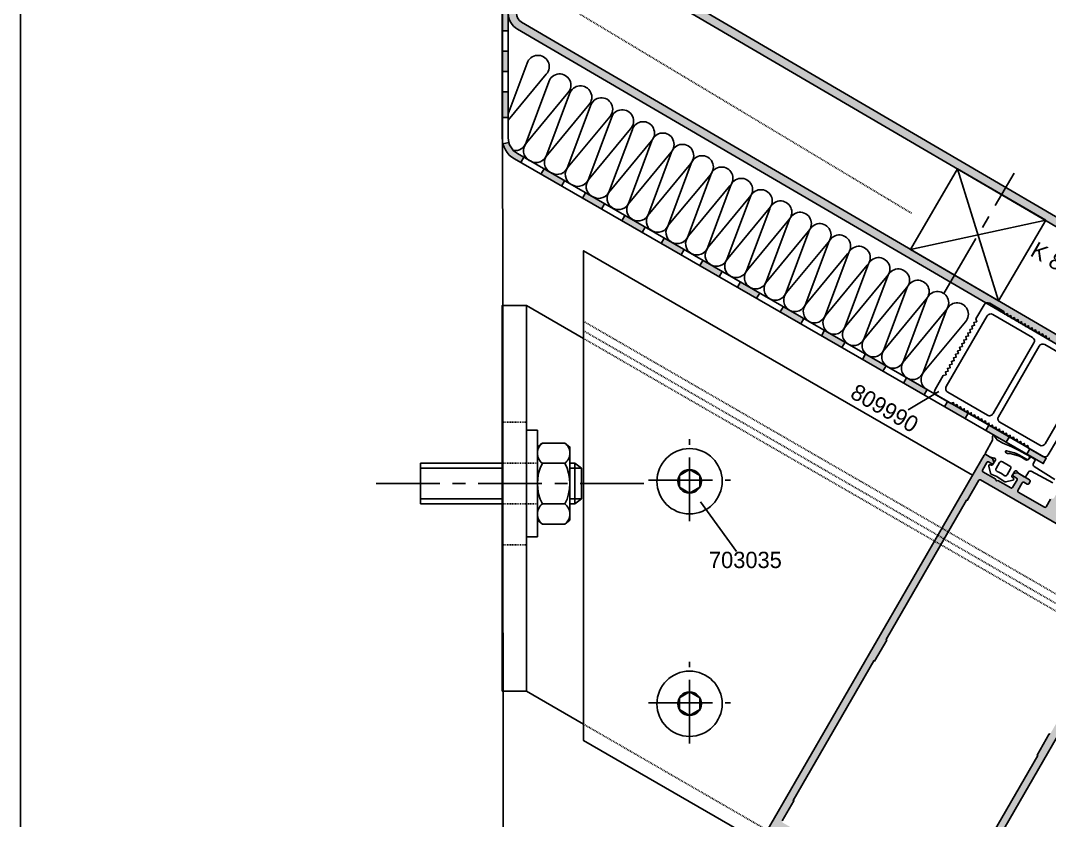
# Model space of a CAD drawing. Header units: millimetres. Extents: x -153 to 2280, y 0 to 724.
# Drawn here: x 1610 to 1736, y 461.6 to 559.6 of the extents above; entities that cross this region are included whole.
import ezdxf
from ezdxf.enums import TextEntityAlignment as Align

# ---------------------------------------------------------------- set-up
doc = ezdxf.new("R2010")
doc.units = ezdxf.units.MM
doc.header["$LTSCALE"] = 0.025
doc.header["$MEASUREMENT"] = 0
doc.linetypes.add('CENTER', pattern=[2, 1.25, -0.25, 0.25, -0.25])
doc.linetypes.add('HIDDEN', pattern=[0.375, 0.25, -0.125])
for name, color, linetype in [('ASSI', 1, 'CENTER'), ('FILL', 253, 'Continuous'), ('FINE', 7, 'Continuous'), ('GOMMA', 80, 'Continuous'), ('GROSSA', 8, 'Continuous'), ('MARCHIO', 7, 'Continuous'), ('MURO', 5, 'Continuous'), ('NASCOSTA', 7, 'HIDDEN'), ('QUOTE', 254, 'Continuous'), ('TESTO', 2, 'Continuous'), ('TRATTEGGI', 140, 'Continuous'), ('VITERIA', 40, 'Continuous')]:
    doc.layers.add(name, color=color, linetype=linetype)
doc.styles.add('Aluk Text', font='GOTHIC.TTF')

msp = doc.modelspace()

# ---------------------------------------------------------------- hatches: boundary and pattern name
at = {"layer": 'FILL'}
h = msp.add_hatch(color=256, dxfattribs=at)
h.dxf.hatch_style = 1
edge = h.paths.add_edge_path()
edge.add_arc((1762.602510018358, 518.1292598567215), 2, 359.9999999999992, 419.9999999999981)
edge.add_line((1763.602510018358, 519.8613106642904), (1681.468202400046, 567.9356837692142))
edge.add_arc((1682.468202400046, 569.667734576783), 2.000000000000016, 180.0000000000008, 240.00000000000028, ccw=False)
edge.add_line((1680.468202400046, 569.667734576783), (1680.468202400046, 646.9403756130283))
edge.add_arc((1681.218202400046, 646.9403756130283), 0.75, 63.6754690221843, 180, ccw=False)
edge.add_line((1681.55079363323, 647.6125980997161), (1690.206237248004, 643.3301994555098))
edge.add_line((1690.206237248004, 643.3301994555098), (1690.649692225583, 644.2264961044269))
edge.add_line((1690.649692225583, 644.2264961044269), (1681.633384866415, 648.6874370023314))
edge.add_arc((1680.968202400046, 647.3429920289557), 1.499999999999999, 63.67546902218528, 180)
edge.add_line((1679.468202400046, 647.3429920289557), (1679.468202400046, 569.667734576783))
edge.add_arc((1682.468202400046, 569.667734576783), 3, 180, 240)
edge.add_line((1680.968202400046, 567.0696583654296), (1763.102510018358, 518.9952852605059))
edge.add_arc((1762.602510018358, 518.1292598567215), 0.9999999999999912, -1.5916157281026244e-12, 59.99999999999221, ccw=False)
edge.add_line((1763.602510018358, 518.1292598567215), (1763.602510018358, 511.1292598567214))
edge.add_line((1763.602510018358, 511.1292598567215), (1764.602510018358, 511.1292598567215))
edge.add_line((1764.602510018358, 511.1292598567215), (1764.602510018358, 518.1292598567215))
h = msp.add_hatch(color=256, dxfattribs=at)
h.dxf.hatch_style = 1
edge = h.paths.add_edge_path()
edge.add_line((1669.745486307501, 560.466355536219), (1669.745486307501, 595.3878071668522))
edge.add_line((1669.745486307501, 595.3878071668522), (1670.745486307501, 595.3878071668522))
edge.add_line((1670.745486307501, 595.3878071668522), (1670.745486307501, 560.4663555362191))
edge.add_arc((1671.995486307501, 560.466355536219), 1.250000000000007, 180, 239.9999999999998)
edge.add_line((1671.370486307501, 559.3838237814884), (1742.326720083748, 517.9330148174455))
edge.add_line((1742.326720083748, 517.9330148174455), (1741.826720083748, 517.0669894136611))
edge.add_line((1741.826720083748, 517.0669894136611), (1670.870486307501, 558.517798377704))
edge.add_arc((1671.995486307501, 560.466355536219), 2.249999999999984, 180, 240, ccw=False)
h = msp.add_hatch(color=256, dxfattribs=at)
h.dxf.hatch_style = 1
edge = h.paths.add_edge_path()
edge.add_arc((1740.119171561379, 507.4357622998471), 0.154869648702636, 61.85579808221962, 148.2641758462396, ccw=False)
edge.add_line((1740.19222237823, 507.5723206619006), (1740.701330970548, 507.2783866790788))
edge.add_arc((1740.626330970548, 507.148482868511), 0.1500000000001644, 15.000000000028194, 59.999999999991076, ccw=False)
edge.add_line((1740.771219844491, 507.1873057252765), (1740.867166828212, 506.8292267072006))
edge.add_arc((1740.700431156916, 506.7845500187277), 0.1726174689163598, -114.68393617732289, 15.000000000005116, ccw=False)
edge.add_line((1740.628343971446, 506.6277054196302), (1740.4118376205, 506.7527054196302))
edge.add_arc((1740.3368376205, 506.6228016090625), 0.1499999999999741, 59.99999999998677, 150.0000000000036)
edge.add_line((1740.206933809932, 506.6978016090625), (1739.964711484906, 506.2782602353888))
edge.add_arc((1740.094615295473, 506.2032602353888), 0.1499999999999968, 150.0000000000043, 210.0000000000199)
edge.add_line((1739.964711484906, 506.1282602353888), (1740.570929267555, 505.0782602353888))
edge.add_line((1740.570929267555, 505.0782602353888), (1740.570929267555, 504.9282602353888))
edge.add_line((1740.570929267555, 504.9282602353888), (1740.547201953582, 504.8871633220604))
edge.add_line((1740.547201953582, 504.8871633220604), (1740.342298143014, 504.8322595114928))
edge.add_line((1740.342298143014, 504.8322595114928), (1740.397201953582, 504.6273557009251))
edge.add_line((1740.397201953582, 504.6273557009251), (1740.148664294474, 504.1968758477558))
edge.add_line((1740.148664294474, 504.1968758477558), (1739.943760483906, 504.1419720371882))
edge.add_line((1739.943760483906, 504.1419720371882), (1739.998664294473, 503.9370682266204))
edge.add_line((1739.998664294474, 503.9370682266204), (1739.751164294474, 503.5083856517472))
edge.add_line((1739.751164294474, 503.5083856517471), (1739.546260483906, 503.4534818411794))
edge.add_line((1739.546260483906, 503.4534818411794), (1739.601164294474, 503.2485780306118))
edge.add_line((1739.601164294474, 503.2485780306118), (1739.353664294474, 502.8198954557384))
edge.add_line((1739.353664294474, 502.8198954557385), (1739.148760483906, 502.7649916451709))
edge.add_line((1739.148760483906, 502.7649916451708), (1739.203664294474, 502.5600878346031))
edge.add_line((1739.203664294474, 502.5600878346032), (1738.956164294474, 502.1314052597298))
edge.add_line((1738.956164294474, 502.1314052597298), (1738.751260483906, 502.0765014491622))
edge.add_line((1738.751260483906, 502.0765014491622), (1738.806164294474, 501.8715976385945))
edge.add_line((1738.806164294474, 501.8715976385945), (1738.558664294474, 501.4429150637212))
edge.add_line((1738.558664294474, 501.4429150637212), (1738.353760483906, 501.3880112531536))
edge.add_line((1738.353760483906, 501.3880112531536), (1738.408664294474, 501.1831074425859))
edge.add_line((1738.408664294474, 501.1831074425859), (1738.161164294474, 500.7544248677126))
edge.add_line((1738.161164294474, 500.7544248677126), (1737.956260483906, 500.6995210571449))
edge.add_line((1737.956260483906, 500.6995210571449), (1738.011164294473, 500.4946172465773))
edge.add_line((1738.011164294473, 500.4946172465773), (1737.763664294474, 500.065934671704))
edge.add_line((1737.763664294474, 500.065934671704), (1737.558760483906, 500.0110308611363))
edge.add_line((1737.558760483906, 500.0110308611363), (1737.613892042971, 499.8052770816063))
edge.add_arc((1738.419305188302, 499.3009157908698), 0.9503002926792723, 147.9446100080823, 332.0553899919115)
edge.add_line((1739.258801451431, 498.8555881918389), (1739.457862561664, 499.2003721485729))
edge.add_line((1739.457862561664, 499.2003721485729), (1739.662766372232, 499.2552759591406))
edge.add_line((1739.662766372232, 499.2552759591406), (1739.607862561664, 499.4601797697082))
edge.add_line((1739.607862561664, 499.4601797697082), (1739.855362561664, 499.8888623445815))
edge.add_line((1739.855362561664, 499.8888623445816), (1740.060266372232, 499.9437661551492))
edge.add_line((1740.060266372232, 499.9437661551492), (1740.005362561664, 500.1486699657169))
edge.add_line((1740.005362561664, 500.1486699657169), (1740.252862561664, 500.5773525405902))
edge.add_line((1740.252862561664, 500.5773525405902), (1740.457766372232, 500.6322563511579))
edge.add_line((1740.457766372232, 500.6322563511579), (1740.402862561664, 500.8371601617255))
edge.add_line((1740.402862561664, 500.8371601617255), (1740.650362561664, 501.2658427365989))
edge.add_line((1740.650362561664, 501.2658427365988), (1740.855266372232, 501.3207465471664))
edge.add_line((1740.855266372232, 501.3207465471665), (1740.800362561664, 501.5256503577342))
edge.add_line((1740.800362561664, 501.5256503577342), (1741.047862561664, 501.9543329326074))
edge.add_line((1741.047862561664, 501.9543329326074), (1741.252766372232, 502.0092367431751))
edge.add_line((1741.252766372232, 502.0092367431751), (1741.197862561664, 502.2141405537428))
edge.add_line((1741.197862561664, 502.2141405537428), (1741.445362561664, 502.6428231286161))
edge.add_line((1741.445362561664, 502.6428231286161), (1741.650266372232, 502.6977269391837))
edge.add_line((1741.650266372232, 502.6977269391837), (1741.595362561664, 502.9026307497514))
edge.add_line((1741.595362561664, 502.9026307497514), (1741.842862561664, 503.3313133246247))
edge.add_line((1741.842862561664, 503.3313133246247), (1742.047766372232, 503.3862171351925))
edge.add_line((1742.047766372232, 503.3862171351925), (1741.992862561664, 503.5911209457601))
edge.add_line((1741.992862561664, 503.5911209457601), (1742.216377534745, 503.9782602353888))
edge.add_arc((1742.346281345313, 503.9032602353888), 0.1500000000000143, 90.00000000003263, 150.0000000000144, ccw=False)
edge.add_line((1742.346281345313, 504.0532602353888), (1743.558716910611, 504.0532602353888))
edge.add_arc((1743.558716910611, 504.2032602353887), 0.1499999999998494, 270.0000000000109, 330.0000000000546)
edge.add_line((1743.688620721178, 504.1282602353888), (1743.930843046205, 504.5478016090626))
edge.add_arc((1743.800939235638, 504.6228016090625), 0.1500000000000039, 329.9999999999996, 420.000000000007)
edge.add_line((1743.875939235638, 504.7527054196303), (1743.659432884691, 504.8777054196303))
edge.add_arc((1743.760612648715, 505.0183076542859), 0.173223361698002, 105.42337010284689, 234.26056607443388, ccw=False)
edge.add_line((1743.714544010748, 505.1852927243787), (1744.072623028824, 505.2812397080986))
edge.add_arc((1744.111445885589, 505.1363508341551), 0.1500000000001109, 60.00000000001933, 104.99999999997189, ccw=False)
edge.add_line((1744.186445885589, 505.2662546447229), (1744.695554477908, 504.9723206619009))
edge.add_arc((1744.620398767252, 504.8421471525896), 0.1503114212912245, -29.88343861685439, 59.999999995569226, ccw=False)
edge.add_line((1744.750724902358, 504.7672564196578), (1743.649880984126, 502.8605388220772))
edge.add_arc((1743.519977173559, 502.9355388220771), 0.1499999999999405, 239.9999999999867, 329.9999999999981, ccw=False)
edge.add_arc((1743.369977173558, 502.6757312009418), 0.1500000000000195, 60.00000000002186, 150.0000000000198)
edge.add_line((1743.240073362991, 502.7507312009417), (1742.540073362991, 501.5382956356435))
edge.add_arc((1742.669977173558, 501.4632956356435), 0.1499999999999722, 149.9999999999989, 239.9999999999989)
edge.add_arc((1742.519977173559, 501.2034880145083), 0.1499999999999579, -30.000000000006594, 60.0000000000083, ccw=False)
edge.add_line((1742.649880984126, 501.1284880145083), (1741.949880984126, 499.91605244921))
edge.add_arc((1741.819977173559, 499.99105244921), 0.1499999999999722, 240.00000000000432, 329.99999999999886, ccw=False)
edge.add_arc((1741.669977173558, 499.7312448280746), 0.1499999999999722, 59.99999999999887, 149.9999999999989)
edge.add_line((1741.540073362991, 499.8062448280746), (1740.840917281234, 498.5952709720516))
edge.add_arc((1740.970821091802, 498.5202709720517), 0.1499999999999793, 149.9999999999942, 240.0000000000016)
edge.add_arc((1740.820821091802, 498.2604633509163), 0.1499999999999722, -30.00000000000108, 59.99999999999892, ccw=False)
edge.add_line((1740.95072490237, 498.1854633509163), (1740.400724902369, 497.2328354067533))
edge.add_arc((1740.530628712937, 497.1578354067533), 0.1499999999999476, 149.9999999999934, 240.0000000000083)
edge.add_line((1740.455628712937, 497.0279315961857), (1743.65992270694, 495.1779315961857))
edge.add_arc((1743.73492270694, 495.3078354067533), 0.1499999999999864, 239.9999999999895, 329.9999999999989)
edge.add_line((1743.864826517507, 495.2328354067533), (1744.414826517508, 496.1854633509163))
edge.add_arc((1744.28492270694, 496.2604633509163), 0.1500000000000072, 330.0000000000192, 419.9999999999949)
edge.add_line((1744.35992270694, 496.3903671614839), (1743.970211275237, 496.615367161484))
edge.add_arc((1744.045211275237, 496.7452709720516), 0.1499999999999987, 149.9999999999996, 239.9999999999922, ccw=False)
edge.add_line((1743.915307464669, 496.8202709720516), (1744.065307464669, 497.080078593187))
edge.add_arc((1744.195211275237, 497.0050785931869), 0.1500000000000252, 59.999999999970726, 149.9999999999855, ccw=False)
edge.add_line((1744.270211275237, 497.1349824037545), (1745.731947811719, 496.2910484209325))
edge.add_arc((1745.656947811718, 496.1611446103648), 0.1500000000000763, 14.999999999991928, 59.99999999998431, ccw=False)
edge.add_line((1745.801836685662, 496.1999674671302), (1745.897783669382, 495.8418884490544))
edge.add_arc((1745.752894795438, 495.8030655922889), 0.1499999999999692, -29.999999999952593, 15.000000000042576, ccw=False)
edge.add_line((1745.882798606006, 495.728065592289), (1745.863864623184, 495.6952709720516))
edge.add_arc((1745.733960812616, 495.7702709720515), 0.1499999999999826, 240.0000000000083, 330.0000000000137, ccw=False)
edge.add_line((1745.658960812616, 495.6403671614839), (1745.269249380913, 495.865367161484))
edge.add_arc((1745.194249380914, 495.7354633509162), 0.1500000000000318, 60.00000000002456, 150.0000000000151)
edge.add_line((1745.064345570346, 495.8104633509162), (1744.514345570346, 494.8578354067533))
edge.add_arc((1744.644249380913, 494.7828354067534), 0.1500000000000143, 150.0000000000144, 240.0000000000219)
edge.add_line((1744.569249380913, 494.6529315961857), (1746.150427475317, 493.7400379977453))
edge.add_line((1746.150427475317, 493.7400379977453), (1746.204649553388, 493.535527785618))
edge.add_line((1746.204649553388, 493.535527785618), (1746.408871631459, 493.5908251946261))
edge.add_line((1746.408871631459, 493.5908251946261), (1747.990049725862, 492.6779315961857))
edge.add_arc((1748.065049725862, 492.8078354067533), 0.1499999999999476, 239.9999999999934, 330.0000000000028)
edge.add_line((1748.19495353643, 492.7328354067533), (1748.74495353643, 493.6854633509162))
edge.add_arc((1748.615049725862, 493.7604633509163), 0.1499999999999902, 329.9999999999652, 419.9999999999801)
edge.add_line((1748.690049725862, 493.8903671614839), (1748.300338294159, 494.1153671614838))
edge.add_arc((1748.375338294159, 494.2452709720515), 0.1500000000000536, 149.9999999999815, 239.9999999999667, ccw=False)
edge.add_line((1748.245434483591, 494.3202709720516), (1748.264368466413, 494.353065592289))
edge.add_arc((1748.394272276981, 494.278065592289), 0.1499999999999514, 104.99999999996629, 149.9999999999692, ccw=False)
edge.add_line((1748.355449420216, 494.4229544662323), (1748.713528438291, 494.5189014499522))
edge.add_arc((1748.752351295057, 494.3740125760087), 0.1500000000001329, 60.00000000000989, 105.0000000000033, ccw=False)
edge.add_line((1748.827351295057, 494.5039163865765), (1749.6395687787, 494.0349824037545))
edge.add_arc((1749.5645687787, 493.9050785931869), 0.1499999999999722, -30.00000000000108, 59.99999999999892, ccw=False)
edge.add_line((1749.694472589268, 493.8300785931869), (1722.519472589268, 446.7615978975026))
edge.add_arc((1722.086459887376, 447.0115978975026), 0.4999999999999918, 239.9999999999995, 329.9999999999995, ccw=False)
edge.add_line((1721.836459887376, 446.5785851956104), (1701.051850196549, 458.5785851956104))
edge.add_arc((1701.301850196549, 459.0115978975026), 0.4999999999999918, 149.9999999999995, 239.9999999999995, ccw=False)
edge.add_line((1700.868837494657, 459.2615978975026), (1728.043837494657, 506.3300785931868))
edge.add_arc((1728.173741305225, 506.2550785931869), 0.1499999999999651, 59.99999999999619, 150.0000000000036, ccw=False)
edge.add_line((1728.248741305225, 506.3849824037545), (1729.060958788868, 505.9160484209325))
edge.add_arc((1728.985958788868, 505.7861446103649), 0.1499999999998751, 15.000000000012903, 60.00000000000881, ccw=False)
edge.add_line((1729.130847662811, 505.8249674671303), (1729.226794646531, 505.4668884490543))
edge.add_arc((1729.081905772588, 505.4280655922889), 0.1499999999999417, -29.999999999957993, 15.000000000045418, ccw=False)
edge.add_line((1729.211809583156, 505.353065592289), (1729.192875600334, 505.3202709720516))
edge.add_arc((1729.062971789766, 505.3952709720515), 0.1499999999999703, 240.00000000000358, 330.00000000001097, ccw=False)
edge.add_line((1728.987971789766, 505.2653671614839), (1728.598260358063, 505.490367161484))
edge.add_arc((1728.523260358063, 505.3604633509162), 0.1500000000000143, 60.00000000001443, 150.0000000000218)
edge.add_line((1728.393356547495, 505.4354633509162), (1727.843356547495, 504.4828354067533))
edge.add_arc((1727.973260358063, 504.4078354067533), 0.1499999999999599, 149.9999999999962, 240.0000000000036)
edge.add_line((1727.898260358063, 504.2779315961857), (1729.479438452466, 503.3650379977453))
edge.add_line((1729.479438452466, 503.3650379977453), (1729.533660530537, 503.160527785618))
edge.add_line((1729.533660530537, 503.160527785618), (1729.737882608608, 503.2158251946261))
edge.add_line((1729.737882608608, 503.2158251946261), (1731.319060703011, 502.3029315961857))
edge.add_arc((1731.394060703012, 502.4328354067533), 0.1499999999999599, 239.9999999999962, 330.0000000000063)
edge.add_line((1731.523964513579, 502.3578354067533), (1732.073964513579, 503.3104633509163))
edge.add_arc((1731.944060703011, 503.3854633509163), 0.1500000000000252, 329.9999999999855, 419.9999999999808)
edge.add_line((1732.019060703012, 503.515367161484), (1731.629349271309, 503.740367161484))
edge.add_arc((1731.704349271309, 503.8702709720516), 0.1499999999999845, 149.9999999999942, 240.0000000000016, ccw=False)
edge.add_line((1731.574445460741, 503.9452709720516), (1731.593379443563, 503.978065592289))
edge.add_arc((1731.723283254131, 503.9030655922891), 0.1499999999998926, 105.000000000022, 150.000000000019, ccw=False)
edge.add_line((1731.684460397365, 504.0479544662323), (1732.042539415441, 504.1439014499524))
edge.add_arc((1732.081362272206, 503.999012576009), 0.15, 59.999999999955776, 104.99999999996069, ccw=False)
edge.add_line((1732.156362272206, 504.1289163865766), (1733.618098808688, 503.2849824037545))
edge.add_arc((1733.543098808688, 503.1550785931869), 0.1499999999999651, -30.00000000000108, 60.00000000000358, ccw=False)
edge.add_line((1733.673002619256, 503.0800785931869), (1733.523002619256, 502.8202709720516))
edge.add_arc((1733.393098808688, 502.8952709720514), 0.1499999999999243, 240.0000000000197, 330.00000000001967, ccw=False)
edge.add_line((1733.318098808688, 502.7653671614838), (1732.928387376985, 502.9903671614839))
edge.add_arc((1732.853387376985, 502.8604633509163), 0.1499999999999599, 59.99999999999617, 150.0000000000036)
edge.add_line((1732.723483566417, 502.9354633509163), (1732.173483566417, 501.9828354067533))
edge.add_arc((1732.303387376985, 501.9078354067533), 0.1499999999999599, 149.9999999999962, 240.0000000000036)
edge.add_line((1732.228387376985, 501.7779315961857), (1735.432681370988, 499.9279315961857))
edge.add_arc((1735.507681370987, 500.0578354067533), 0.1499999999999722, 239.9999999999989, 329.9999999999989)
edge.add_line((1735.637585181555, 499.9828354067533), (1736.187585181556, 500.9354633509162))
edge.add_arc((1736.317488992123, 500.8604633509162), 0.1499999999999651, 59.99999999999619, 150.0000000000036, ccw=False)
edge.add_arc((1736.467488992123, 501.1202709720516), 0.1499999999999897, 240.000000000009, 330.0000000000043)
edge.add_line((1736.597392802691, 501.0452709720516), (1737.296548884447, 502.2562448280746))
edge.add_arc((1737.166645073879, 502.3312448280745), 0.1499999999999897, 330.000000000009, 419.9999999999969)
edge.add_arc((1737.316645073879, 502.5910524492099), 0.1499999999999916, 149.9999999999969, 239.9999999999969, ccw=False)
edge.add_line((1737.186741263312, 502.6660524492099), (1737.886741263312, 503.8784880145082))
edge.add_arc((1738.01664507388, 503.8034880145082), 0.1499999999999599, 59.99999999998943, 149.9999999999962, ccw=False)
edge.add_arc((1738.166645073879, 504.0632956356434), 0.1499999999999722, 239.9999999999989, 329.9999999999989)
edge.add_line((1738.296548884447, 503.9882956356435), (1738.996548884447, 505.2007312009417))
edge.add_arc((1738.866645073879, 505.2757312009417), 0.1500000000000323, 329.9999999999808, 419.9999999999734)
edge.add_arc((1739.01664507388, 505.535538822077), 0.1499999999999703, 150.0000000000036, 240.000000000011, ccw=False)
edge.add_line((1738.886741263312, 505.610538822077), (1739.987539382212, 507.5171770928885))
edge.add_line((1739.987539382212, 507.5171770928885), (1739.987457652058, 507.5172242798171))
edge = h.paths.add_edge_path(flags=16)
edge.add_line((1721.978447185483, 447.8245144099625), (1722.703447185483, 449.08025124545))
edge.add_arc((1722.573543374916, 449.1552512454499), 0.1499999999999774, 330.0000000000063, 420.0000000000015)
edge.add_line((1722.648543374916, 449.2851550560176), (1721.609312890374, 449.8851550560175))
edge.add_arc((1721.684312890374, 450.0150588665853), 0.1500000000000162, 149.9999999999902, 240.0000000000023, ccw=False)
edge.add_line((1721.554409079807, 450.0900588665853), (1721.779409079807, 450.4797702982883))
edge.add_arc((1721.909312890374, 450.4047702982883), 0.1500000000000091, 59.999999999994884, 150.000000000007, ccw=False)
edge.add_line((1721.984312890374, 450.5346741088559), (1723.023543374916, 449.9346741088559))
edge.add_arc((1723.098543374916, 450.0645779194236), 0.1500000000000356, 240.0000000000003, 330.0000000000003)
edge.add_line((1723.228447185483, 449.9895779194236), (1724.653447185483, 452.4577503202092))
edge.add_line((1724.653447185483, 452.4577503202092), (1724.740049725862, 452.4077503202092))
edge.add_line((1724.740049725862, 452.4077503202092), (1734.615049725862, 469.5117520449519))
edge.add_line((1734.615049725862, 469.5117520449519), (1734.528447185483, 469.5617520449518))
edge.add_line((1734.528447185483, 469.5617520449519), (1736.028447185483, 472.1598282563052))
edge.add_line((1736.028447185484, 472.1598282563052), (1736.115049725862, 472.1098282563053))
edge.add_line((1736.115049725862, 472.1098282563053), (1745.990049725862, 489.2138299810479))
edge.add_line((1745.990049725862, 489.2138299810479), (1745.903447185484, 489.2638299810479))
edge.add_line((1745.903447185483, 489.2638299810479), (1747.328447185483, 491.7320023818336))
edge.add_arc((1747.198543374916, 491.8070023818335), 0.1499999999999722, 329.9999999999989, 419.9999999999989)
edge.add_line((1747.273543374916, 491.9369061924012), (1727.614766709009, 503.2869061924013))
edge.add_arc((1727.539766709009, 503.1570023818335), 0.150000000000002, 60.00000000001173, 150.0000000000117)
edge.add_line((1727.409862898441, 503.2320023818335), (1725.984862898441, 500.7638299810479))
edge.add_line((1725.984862898441, 500.7638299810479), (1725.898260358063, 500.8138299810479))
edge.add_line((1725.898260358063, 500.8138299810479), (1716.023260358063, 483.7098282563052))
edge.add_line((1716.023260358063, 483.7098282563052), (1716.109862898441, 483.6598282563053))
edge.add_line((1716.109862898441, 483.6598282563053), (1714.609862898441, 481.0617520449519))
edge.add_line((1714.609862898441, 481.0617520449519), (1714.523260358063, 481.111752044952))
edge.add_line((1714.523260358063, 481.111752044952), (1704.648260358063, 464.0077503202093))
edge.add_line((1704.648260358063, 464.0077503202093), (1704.734862898441, 463.9577503202092))
edge.add_line((1704.734862898441, 463.9577503202092), (1703.309862898441, 461.4895779194236))
edge.add_arc((1703.439766709009, 461.4145779194236), 0.1500000000000058, 149.9999999999875, 239.9999999999875)
edge.add_line((1703.364766709009, 461.2846741088559), (1704.40399719355, 460.6846741088559))
edge.add_arc((1704.328997193551, 460.5547702982882), 0.1499999999999835, -30.000000000000796, 60.000000000007674, ccw=False)
edge.add_line((1704.458901004118, 460.4797702982883), (1704.233901004118, 460.0900588665853))
edge.add_arc((1704.10399719355, 460.1650588665852), 0.1499999999999579, 239.9999999999962, 330.0000000000083, ccw=False)
edge.add_line((1704.02899719355, 460.0351550560176), (1702.989766709009, 460.6351550560176))
edge.add_arc((1702.914766709009, 460.5052512454499), 0.1500000000000029, 60.00000000000566, 150.0000000000019)
edge.add_line((1702.784862898441, 460.5802512454499), (1702.059862898441, 459.3245144099625))
edge.add_arc((1702.189766709009, 459.2495144099626), 0.1499999999999932, 150.0000000000067, 240.000000000015)
edge.add_line((1702.114766709009, 459.1196105993948), (1721.773543374916, 447.7696105993948))
edge.add_arc((1721.848543374916, 447.8995144099625), 0.150000000000011, 239.9999999999949, 329.9999999999902)
at = {"layer": 'FINE'}
h = msp.add_hatch(color=256, dxfattribs=at)
h.paths.add_polyline_path([(1669.745486307501, 585.8223398217765), (1668.995486307501, 585.8223398217765), (1668.995486307501, 584.3719922036241), (1669.745486307501, 584.3719922036241)])
h.paths.add_polyline_path([(1669.745486307501, 584.3719922036241), (1668.995486307501, 584.3719922036241), (1668.995486307501, 583.3223398217765), (1669.745486307501, 583.3223398217765)])
h.paths.add_polyline_path([(1669.745486307501, 580.8223398217765), (1668.995486307501, 580.8223398217765), (1668.995486307501, 578.3223398217765), (1669.745486307501, 578.3223398217765)])
h.paths.add_polyline_path([(1669.745486307501, 575.8223398217765), (1668.995486307501, 575.8223398217765), (1668.995486307501, 573.3223398217765), (1669.745486307501, 573.3223398217765)])
h.paths.add_polyline_path([(1669.745486307501, 570.8223398217765), (1668.995486307501, 570.8223398217765), (1668.995486307501, 568.3223398217765), (1669.745486307501, 568.3223398217765)])
h.paths.add_polyline_path([(1669.745486307501, 565.8223398217765), (1668.995486307501, 565.8223398217765), (1668.995486307501, 563.3223398217765), (1669.745486307501, 563.3223398217765)])
h.paths.add_polyline_path([(1669.745486307501, 560.8223398217765), (1668.995486307501, 560.8223398217765), (1668.995486307501, 558.3223398217765), (1669.745486307501, 558.3223398217765)])
h.paths.add_polyline_path([(1669.745486307501, 555.8223398217765), (1668.995486307501, 555.8223398217765), (1668.995486307501, 553.3223398217765), (1669.745486307501, 553.3223398217765)])
h.paths.add_polyline_path([(1669.745486307501, 550.8223398217765), (1668.995486307501, 550.8223398217765), (1668.995486307501, 547.710432872824), (1669.745486307501, 547.710432872824)])
h.paths.add_polyline_path([(1669.819984413815, 544.6394795842815), (1669.094817115919, 544.4480836855191, 0.1998872718213185), (1670.495486307501, 542.6155910692155), (1671.273327096699, 542.1679025307712), (1671.647450175025, 542.8179262984409), (1670.87574783755, 543.262081833064, -0.2005888473774133)])
h = msp.add_hatch(color=256, dxfattribs=at)
h.paths.add_polyline_path([(1676.632181763222, 539.9445268058798), (1674.128682833024, 541.3873446090005), (1673.754559463779, 540.7373203358704), (1676.258058393976, 539.2945025327498)])
h.paths.add_polyline_path([(1681.163335759317, 536.4674905350255), (1681.537459128562, 537.1175148081556), (1679.198200798326, 538.4656773834423), (1678.824077429081, 537.8156531103122)])
h.paths.add_polyline_path([(1684.028975592943, 535.6816027459546), (1683.654852223699, 535.0315784728244), (1686.151604010558, 533.5926491868549), (1686.525727379803, 534.2426734599851)])
h.paths.add_polyline_path([(1688.838223741999, 532.9099343560122), (1688.464100372754, 532.259910082882), (1690.921807874599, 530.8434828195216), (1691.295931243845, 531.4935070926517)])
h.paths.add_polyline_path([(1695.586793229567, 528.1549560379611), (1695.960916598812, 528.8049803110913), (1693.583195516425, 530.175309759665), (1693.20907214718, 529.5252854865348)])
h.paths.add_polyline_path([(1698.189139263398, 527.5208098682748), (1697.815015894153, 526.8707855951446), (1700.162269263213, 525.5180153149324), (1700.536392632458, 526.1680395880626)])
h.paths.add_polyline_path([(1703.434827782179, 524.4976119378781), (1703.060704412934, 523.847587664748), (1705.578011370205, 522.3968120122962), (1705.95213473945, 523.0468362854264)])
h = msp.add_hatch(color=256, dxfattribs=at)
h.paths.add_polyline_path([(1708.46944169672, 521.5960606329746), (1708.095318327476, 520.9460363598445), (1710.612625284746, 519.4952607073927), (1710.986748653991, 520.1452849805229)])
h.paths.add_polyline_path([(1713.504055611261, 518.6945093280713), (1713.129932242017, 518.0444850549411), (1715.647239199287, 516.5937094024893), (1716.021362568532, 517.2437336756194)])
h = msp.add_hatch(color=256, dxfattribs=at)
h.paths.add_polyline_path([(1718.538669525803, 515.7929580231678), (1718.164553388439, 515.1429295821558), (1720.681837294202, 513.6921672147612), (1721.055960663447, 514.3421914878912)])
h.paths.add_polyline_path([(1725.707447840727, 510.7958047355866), (1726.090551456012, 511.4406535086567), (1725.70004451611, 511.6657106709891), (1725.690521722958, 511.6631590462543), (1725.687974038241, 511.6726671350613), (1725.266503671559, 511.91556915559), (1725.257509021066, 511.9131590462543), (1725.255102633231, 511.922139807918), (1724.832962827007, 512.165427640191), (1724.824496319174, 512.1631590462542), (1724.822231228221, 512.1716124807748), (1724.399421982455, 512.4152861247919), (1724.391483617281, 512.4131590462543), (1724.38935982321, 512.4210851536316), (1723.965881137904, 512.6651446093928), (1723.958470915389, 512.6631590462543), (1723.570715177869, 512.8870299256914), (1723.199130318842, 512.2413995919699)])
h.paths.add_polyline_path([(1730.745982387902, 507.8919938896479), (1731.12516345447, 508.5391033080311), (1730.902534650731, 508.6674088557783), (1730.886674145665, 508.6631590462543), (1730.882430898361, 508.6789950607805), (1730.468993806179, 508.9172673403791), (1730.453661443772, 508.9131590462543), (1730.449559493351, 508.9284677336373), (1730.035452961627, 509.1671258249801), (1730.02064874188, 509.1631590462542), (1730.016688088341, 509.177940406494), (1729.601912117075, 509.4169843095809), (1729.587636039988, 509.4131590462543), (1729.583816683331, 509.4274130793507), (1729.168371272524, 509.6668427941819), (1729.154623338096, 509.6631590462543), (1729.150945278321, 509.6768857522075), (1728.734830427972, 509.9167012787828), (1728.721610636204, 509.9131590462543), (1728.718073873311, 509.9263584250642), (1728.607880734268, 509.9898649921632), (1728.233752011493, 509.3398438043822)])
h.paths.add_polyline_path([(1733.635657569015, 507.076032726785), (1733.279010161038, 506.4321580084357), (1735.283305428432, 505.277041519419), (1735.658305428432, 505.9265605722573), (1735.331767676852, 506.1147509787667, -0.06261568712638561), (1735.216801164587, 506.1631590462542)])

# ---------------------------------------------------------------- linework, layer by layer
at = {"layer": 'ASSI', "ltscale": 250}
for p, q in [((1723.099469844826, 526.1318048345281), (1731.723326118241, 540.8655271541279)), ((1691.958583456812, 498.2223902922451), (1691.958583456812, 508.2636172679881)), ((1686.937969968941, 503.2430037801166), (1696.979196944684, 503.2430037801166)), ((1686.369158546085, 502.844517257746), (1652.739172089019, 502.844517257746)), ((1691.958583456812, 470.959469664718), (1691.958583456812, 481.000696640461)), ((1686.937969968941, 475.9800831525895), (1696.979196944684, 475.9800831525895))]:
    msp.add_line(p, q, dxfattribs=at)
at = {"layer": 'FILL'}
msp.add_line((1658.995486307501, 505.3445172577461), (1658.995486307501, 500.344517257746), dxfattribs=at)
at = {"layer": 'FINE'}
for p, q in [((1719.019813484076, 531.5344375978785), (1724.80195816585, 541.4131405182453)), ((1724.80195816585, 541.4131405182453), (1735.589882164265, 535.0988158667552)), ((1724.80195816585, 541.4131405182453), (1729.807737482491, 525.2201129463884)), ((1719.019813484076, 531.5344375978785), (1735.589882164265, 535.0988158667552)), ((1729.807737482491, 525.2201129463884), (1735.589882164265, 535.0988158667552)), ((1719.019813484076, 531.5344375978785), (1729.807737482491, 525.2201129463884)), ((1659.022452354856, 504.7195172577461), (1668.995486307501, 504.719517257746)), ((1677.293695277048, 504.719517257746), (1678.702126236147, 504.719517257746)), ((1659.022452354856, 500.969517257746), (1668.995486307501, 500.969517257746)), ((1677.293695277048, 500.969517257746), (1678.702126236147, 500.969517257746))]:
    msp.add_line(p, q, dxfattribs=at)
msp.add_lwpolyline([(1757.989805004416, 425.7054416601819), (1678.968202400046, 471.3285851956105), (1678.968202400046, 531.3730131913316), (1726.618837494657, 503.8619061924012)], dxfattribs=at)
at = {"layer": 'GOMMA'}
for p, q in [((1668.995486307501, 558.3223398217765), (1669.745486307501, 558.3223398217765)), ((1668.995486307501, 555.8223398217765), (1669.745486307501, 555.8223398217765)), ((1668.995486307501, 553.3223398217765), (1669.745486307501, 553.3223398217765)), ((1668.995486307501, 550.8223398217765), (1669.745486307501, 550.8223398217765)), ((1668.995486307501, 547.710432872824), (1669.745486307501, 547.710432872824)), ((1669.094817115919, 544.4480836855191), (1669.819984413815, 544.6394795842815)), ((1671.647450175025, 542.8179262984409), (1671.273327096699, 542.1679025307712)), ((1674.129764100356, 541.3892232674038), (1673.75564102203, 540.7391994997342)), ((1676.634093843424, 539.947848968156), (1676.259970765098, 539.2978252004864)), ((1679.200964439364, 538.470479098344), (1678.826841361039, 537.8204553306742)), ((1681.540999077473, 537.123665326693), (1681.166875999147, 536.4736415590233)), ((1684.033342378216, 535.6891898593401), (1683.65921929989, 535.0391660916705)), ((1686.530922738835, 534.2517001868772), (1686.156799660509, 533.6016764192076)), ((1688.844186527658, 532.9202944557348), (1688.470063449333, 532.2702706880652)), ((1691.302709646, 531.5052842931585), (1690.928586567674, 530.8552605254889)), ((1693.590732971669, 530.1884057843166), (1693.216609893344, 529.5383820166469)), ((1695.969243126204, 528.8194473167924), (1695.595120047878, 528.1694235491227)), ((1698.198205250291, 527.5365616550505), (1697.824082171965, 526.8865378873809)), ((1700.546237580462, 526.18514478837), (1700.172114502137, 525.5351210207004)), ((1703.445634606859, 524.5163883601355), (1703.071511528533, 523.8663645924659)), ((1705.963776959342, 523.0670641731899), (1705.589653881016, 522.4170404055202)), ((1708.481919311824, 521.6177399862443), (1708.101425387018, 520.9566471296247)), ((1711.000061664307, 520.1684157992987), (1710.619141211634, 519.5065818677027)), ((1713.518204016789, 518.7190916123532), (1713.136857036249, 518.0565166057809)), ((1716.036346369272, 517.2697674254075), (1715.654572860864, 516.6064513438589)), ((1718.538669525803, 515.7929580231678), (1718.164553388439, 515.1429295821558)), ((1721.055960663447, 514.3421914878913), (1720.681837294202, 513.6921672147612)), ((1723.573246456206, 512.8914280329816), (1723.199130318842, 512.2413995919698)), ((1726.090551456012, 511.4406535086567), (1725.707447840727, 510.7958047355866)), ((1728.607880734268, 509.9898649921632), (1728.233752011493, 509.3398438043822)), ((1731.12516345447, 508.5391033080311), (1730.745982387902, 507.8919938896479)), ((1733.642468454277, 507.0883287837063), (1733.279010161038, 506.4321580084357))]:
    msp.add_line(p, q, dxfattribs=at)
for points in [[(1669.745486307501, 545.2136672805689, 0.2679491924311224), (1670.870486307501, 543.2651101220539), (1735.658305428432, 505.9265605722573), (1735.283305428432, 505.277041519419), (1670.495486307501, 542.6155910692155, -0.2679491924311224), (1668.995486307501, 545.2136672805689), (1668.995486307501, 658.6245206820678, 0.4142135623730951), (1668.745486307501, 658.8745206820678), (1651.995486307501, 658.8745206820679), (1651.995486307501, 659.6245206820679), (1668.745486307501, 659.6245206820679, -0.4142135623730951), (1669.745486307501, 658.6245206820679)], [(1729.146851109784, 511.3996971519309), (1734.146851109785, 520.0599511897753, 0.414213562373095), (1733.963838407892, 520.7429638916675), (1729.092445511605, 523.5554638916676, 0.4142135623730951), (1728.409432809713, 523.3724511897753), (1723.409432809713, 514.7121971519309, 0.4142135623730938), (1723.592445511605, 514.0291844500388), (1728.463838407892, 511.2166844500387, 0.4142135623730966)], [(1740.533788462695, 516.3724511897753, 0.414213562373095), (1740.350775760803, 517.0554638916675), (1735.479382864515, 519.8679638916675, 0.414213562373095), (1734.796370162623, 519.6849511897753), (1729.796370162623, 511.0246971519309, 0.4142135623730958), (1729.979382864515, 510.3416844500387), (1734.850775760802, 507.5291844500387, 0.4142135623730943), (1735.533788462695, 507.7121971519309)], [(1729.937490842604, 505.4099824037545, -0.4142135623730276), (1730.27899719355, 505.5014887547006), (1731.188323867524, 504.9764887547007, -0.4142135623730981), (1731.27983021847, 504.6349824037545), (1730.860429290511, 503.9085586877878, -0.4410091218320271), (1730.499844571867, 503.8292515073915, 0.04533686841581869), (1729.629700241041, 504.3316295710273, -0.4410091218321683), (1729.518089914645, 504.6835586877878)]]:
    msp.add_lwpolyline(points, format="xyb", close=True, dxfattribs=at)
for points in [[(1736.087636039988, 520.671489295452), (1735.746129689042, 520.5799829445059), (1735.654623338096, 520.921489295452), (1735.31311698715, 520.8299829445059), (1735.221610636204, 521.171489295452), (1734.880104285258, 521.0799829445059), (1734.788597934311, 521.421489295452), (1734.447091583365, 521.3299829445059), (1734.355585232419, 521.671489295452), (1734.014078881473, 521.5799829445059), (1733.922572530527, 521.921489295452), (1733.581066179581, 521.8299829445059), (1733.489559828635, 522.171489295452), (1733.148053477689, 522.0799829445059), (1733.056547126743, 522.421489295452), (1732.715040775797, 522.3299829445059), (1732.62353442485, 522.671489295452), (1732.282028073904, 522.5799829445059), (1732.190521722958, 522.921489295452), (1731.849015372012, 522.8299829445059), (1731.757509021066, 523.171489295452), (1731.41600267012, 523.0799829445059), (1731.324496319174, 523.421489295452), (1730.982989968228, 523.3299829445059), (1730.891483617281, 523.671489295452), (1730.549977266335, 523.5799829445059), (1730.458470915389, 523.921489295452), (1728.72642010782, 524.921489295452, 0.414213562373095), (1728.043407405928, 524.7384765935598), (1727.043407405928, 523.0064257859909), (1727.134913756874, 522.6649194350448), (1726.793407405928, 522.5734130840987), (1726.884913756874, 522.2319067331525), (1726.543407405928, 522.1404003822065), (1726.634913756874, 521.7988940312604), (1726.293407405928, 521.7073876803142), (1726.384913756874, 521.3658813293681), (1726.043407405928, 521.274374978422), (1726.134913756874, 520.932868627476), (1725.793407405928, 520.8413622765298), (1725.884913756874, 520.4998559255837), (1725.543407405928, 520.4083495746376), (1725.634913756874, 520.0668432236915), (1725.293407405928, 519.9753368727454), (1725.384913756874, 519.6338305217993), (1725.043407405928, 519.5423241708531), (1725.134913756874, 519.200817819907), (1724.793407405928, 519.109311468961), (1724.884913756874, 518.7678051180148), (1724.543407405928, 518.6762987670687), (1724.634913756874, 518.3347924161226), (1724.293407405928, 518.2432860651766), (1724.384913756874, 517.9017797142304), (1724.043407405928, 517.8102733632843), (1724.134913756874, 517.4687670123382), (1723.793407405928, 517.377260661392), (1723.884913756874, 517.035754310446), (1723.543407405928, 516.9442479594999), (1723.634913756874, 516.6027416085537), (1723.293407405928, 516.5112352576076), (1723.384913756874, 516.1697289066615), (1723.043407405928, 516.0782225557155), (1722.043407405928, 514.3461717481465, 0.414213562373095), (1722.22642010782, 513.6631590462543), (1723.958470915389, 512.6631590462543), (1724.299977266335, 512.7546653972004), (1724.391483617281, 512.4131590462543), (1724.732989968228, 512.5046653972004), (1724.824496319174, 512.1631590462543), (1725.16600267012, 512.2546653972004), (1725.257509021066, 511.9131590462543), (1725.599015372012, 512.0046653972004), (1725.690521722958, 511.6631590462543), (1726.032028073904, 511.7546653972004), (1726.12353442485, 511.4131590462543), (1726.465040775797, 511.5046653972004), (1726.556547126743, 511.1631590462543), (1726.898053477689, 511.2546653972004), (1726.989559828635, 510.9131590462543), (1727.331066179581, 511.0046653972004), (1727.422572530527, 510.6631590462543), (1727.764078881473, 510.7546653972004), (1727.855585232419, 510.4131590462543), (1728.197091583365, 510.5046653972004), (1728.288597934311, 510.1631590462543), (1728.630104285258, 510.2546653972004), (1728.721610636204, 509.9131590462543), (1729.06311698715, 510.0046653972004), (1729.154623338096, 509.6631590462543), (1729.496129689042, 509.7546653972004), (1729.587636039988, 509.4131590462543), (1729.929142390934, 509.5046653972004), (1730.02064874188, 509.1631590462543), (1730.362155092826, 509.2546653972004), (1730.453661443772, 508.9131590462543), (1730.795167794719, 509.0046653972004), (1730.886674145665, 508.6631590462543), (1731.228180496611, 508.7546653972004), (1731.319686847557, 508.4131590462543), (1731.661193198503, 508.5046653972004), (1731.752699549449, 508.1631590462543), (1732.094205900395, 508.2546653972004), (1732.185712251341, 507.9131590462543), (1732.527218602288, 508.0046653972004), (1732.618724953234, 507.6631590462543), (1732.96023130418, 507.7546653972004), (1733.051737655126, 507.4131590462543), (1733.393244006072, 507.5046653972004), (1733.484750357018, 507.1631590462543), (1735.216801164587, 506.1631590462542, 0.414213562373095), (1735.899813866479, 506.3461717481465), (1736.899813866479, 508.0782225557153)], [(1736.719657869026, 503.3416810747179), (1734.154615581118, 504.929615916935, -0.4052432957209562), (1734.069700970482, 505.2671802927893), (1734.273483566417, 505.6201421026479, 0.4142135623730672), (1734.21857975585, 505.8250459132157), (1733.828868324147, 506.0500459132156, 0.4142135623730916), (1733.623964513579, 505.995142102648), (1733.548964513579, 505.8652382920802, -0.414213562373095), (1733.139156892444, 505.755430670945, 0.1286776343090358), (1730.928140252769, 506.5314956008151, -0.3865361286483825), (1730.66811430956, 506.7447514241716, -0.522670335346423), (1730.787841754057, 506.8571341962377, -0.0977940455191428), (1733.230442753513, 505.8212245475571, 1.011468768470314), (1733.468854240903, 506.2606872371471, 0.04380891343036498), (1730.329623617302, 507.781660652078), (1729.630440035035, 508.1853344815125), (1729.269293974545, 508.6729599563901, 0.7195149494985378), (1729.088938014634, 508.6143740125414), (1729.08445310196, 508.1324776961846), (1728.193837494657, 506.5898862143221, 0.414213562373095), (1728.248741305224, 506.3849824037545), (1728.768959846416, 506.0846340889603, 0.06554346281524528), (1728.80513698965, 506.0696490255847), (1729.326794646531, 505.929871277698, -0.4931454260313073), (1729.417875600333, 505.7099824037546), (1729.07347863876, 505.1134693683368, -0.3888787318529617), (1728.944614272207, 505.0728385896331), (1728.81054094698, 505.135358007941, 0.6370702608074451), (1728.602259333775, 504.9605889831202), (1728.827459059717, 504.1201321640572, 0.2448502030393978), (1728.983570040777, 503.9498648378185, -0.08777722502794418), (1730.492291714771, 503.0788039732057, 0.2448502030393947), (1730.717803035258, 503.0287415609172), (1731.558259854321, 503.2539412868583, 0.6370702608069253), (1731.605473463009, 503.5217029674448), (1731.484293395911, 503.6065541639078, -0.3888787318529617), (1731.455048499167, 503.7384693683367), (1731.799445460741, 504.3349824037546, -0.4931454260313065), (1732.035415288486, 504.3660484209325), (1732.431259053551, 503.9702046558679), (1732.96857975585, 503.6599824037546, 0.4142135623730882), (1733.173483566417, 503.7148862143222), (1733.477266162353, 504.2410531049378, -0.4052432957209554), (1733.812062792573, 504.3362970829011), (1736.469775849442, 502.9088727209001, 0.9697392325154702)]]:
    msp.add_lwpolyline(points, format="xyb", dxfattribs=at)
at = {"layer": 'GROSSA'}
for p, q in [((1678.968202400046, 520.6122317653013), (1671.995486307501, 524.6379312783149)), ((1673.321113179655, 509.3794925369989), (1672.070437658636, 509.3794925369989)), ((1673.321113179655, 509.3794925369989), (1673.321113179655, 496.3095419784931)), ((1658.995486307501, 505.3445172577461), (1668.995486307501, 505.344517257746)), ((1673.935271874491, 505.3175520571302), (1676.671927364071, 505.3175520571302)), ((1677.893588417377, 505.3445172577459), (1677.893588417377, 500.344517257746)), ((1658.995486307501, 500.344517257746), (1668.995486307501, 500.344517257746)), ((1673.935271874491, 500.3434087533111), (1676.671927364071, 500.3434087533111)), ((1673.321113179655, 496.3095419784931), (1672.070437658636, 496.3095419784931)), ((1678.968202400046, 473.3493111377742), (1671.995486307501, 477.3750106507878))]:
    msp.add_line(p, q, dxfattribs=at)
for points in [[(1764.602510018358, 518.1292598567215, 0.2679491924311188), (1763.602510018358, 519.8613106642904), (1681.468202400046, 567.9356837692142, -0.267949192431121), (1680.468202400046, 569.667734576783), (1680.468202400046, 646.9403756130283, -0.5561616287088139), (1681.55079363323, 647.6125980997161), (1690.206237248004, 643.3301994555098), (1690.649692225583, 644.2264961044269), (1681.633384866415, 648.6874370023314, 0.5561616287088166), (1679.468202400046, 647.3429920289557), (1679.468202400046, 569.667734576783, 0.2679491924311221), (1680.968202400046, 567.0696583654296), (1763.102510018358, 518.995285260506, -0.2679491924310966), (1763.602510018358, 518.1292598567215), (1763.602510018358, 511.1292598567215), (1764.602510018358, 511.1292598567215)], [(1669.745486307501, 560.466355536219), (1669.745486307501, 595.3878071668522), (1670.745486307501, 595.3878071668522), (1670.745486307501, 560.466355536219, 0.2679491924311219), (1671.370486307501, 559.3838237814884), (1742.326720083748, 517.9330148174455), (1741.826720083748, 517.0669894136611), (1670.870486307501, 558.517798377704, -0.2679491924311222)]]:
    msp.add_lwpolyline(points, format="xyb", close=True, dxfattribs=at)
msp.add_lwpolyline([(1668.995486307501, 477.3750106507878), (1671.995486307501, 477.3750106507878), (1671.995486307501, 524.637931278315), (1668.995486307501, 524.637931278315)], close=True, dxfattribs=at)
for points in [[(1673.935271874491, 507.8046237090398, 0.4986418330971111), (1673.935271874491, 505.3175520571302, 0.2499999999999218), (1673.93527187449, 500.3434087533111, 0.4986418330971108), (1673.935271874491, 497.8563371014014)], [(1676.671927364071, 497.8563371014014, 0.4986418330971108), (1676.671927364071, 500.3434087533111, 0.2499999999999218), (1676.671927364071, 505.3175520571302, 0.4986418330971108), (1676.671927364071, 507.8046237090398)], [(1700.868837494657, 459.2615978975026), (1728.043837494657, 506.3300785931869, -0.4142135623731228), (1728.248741305225, 506.3849824037545), (1729.060958788868, 505.9160484209325, -0.1989123673796406), (1729.130847662811, 505.8249674671303), (1729.226794646531, 505.4668884490544, -0.1989123673796712), (1729.211809583156, 505.353065592289), (1729.192875600334, 505.3202709720516, -0.4142135623731504), (1728.987971789766, 505.2653671614839), (1728.598260358063, 505.490367161484, 0.4142135623731228), (1728.393356547495, 505.4354633509162), (1727.843356547495, 504.4828354067533, 0.4142135623731505), (1727.898260358063, 504.2779315961857), (1729.479438452466, 503.3650379977453), (1729.533660530537, 503.160527785618), (1729.737882608608, 503.2158251946261), (1731.319060703011, 502.3029315961857, 0.4142135623731504), (1731.523964513579, 502.3578354067533), (1732.073964513579, 503.3104633509163, 0.4142135623730673), (1732.019060703012, 503.515367161484), (1731.629349271308, 503.740367161484, -0.4142135623731505), (1731.574445460741, 503.9452709720516), (1731.593379443563, 503.978065592289, -0.1989123673796406), (1731.684460397365, 504.0479544662323), (1732.042539415441, 504.1439014499524, -0.1989123673796898), (1732.156362272206, 504.1289163865766), (1733.618098808688, 503.2849824037545, -0.4142135623731228), (1733.673002619256, 503.0800785931869), (1733.523002619256, 502.8202709720516, -0.414213562373095), (1733.318098808688, 502.7653671614838), (1732.928387376985, 502.9903671614839, 0.4142135623731228), (1732.723483566417, 502.9354633509163), (1732.173483566417, 501.9828354067533, 0.4142135623731227), (1732.228387376985, 501.7779315961857), (1735.432681370988, 499.9279315961857, 0.4142135623730807), (1735.637585181555, 499.9828354067533), (1736.187585181556, 500.9354633509162, -0.4142135623731227)], [(1747.273543374916, 491.9369061924012), (1727.614766709009, 503.2869061924013, 0.414213562373095), (1727.409862898441, 503.2320023818335), (1725.984862898441, 500.7638299810479), (1725.898260358063, 500.8138299810479), (1716.023260358063, 483.7098282563052), (1716.109862898441, 483.6598282563053), (1714.609862898441, 481.0617520449519), (1714.523260358063, 481.111752044952), (1704.648260358063, 464.0077503202093), (1704.734862898441, 463.9577503202092), (1703.309862898441, 461.4895779194236, 0.414213562373095)], [(1749.694472589268, 493.8300785931869), (1722.519472589268, 446.7615978975026, -0.414213562373095)]]:
    msp.add_lwpolyline(points, format="xyb", dxfattribs=at)
for points in [[(1673.321307610692, 507.3020090407965), (1673.935271874491, 507.8046237090399), (1676.671927364071, 507.8046237090399), (1677.293695277048, 507.2956206746094), (1677.293695277048, 498.365340135832), (1676.671927364071, 497.8563371014016), (1673.935271874491, 497.8563371014016), (1673.321307610692, 498.3589517696449)], [(1677.293695277048, 500.344517257746), (1677.893588417377, 500.3445172577459), (1678.702126236147, 500.969517257746), (1678.702126236147, 504.719517257746), (1677.893588417377, 505.3445172577459), (1677.293695277048, 505.344517257746)], [(1724.740049725862, 452.4077503202092), (1734.615049725862, 469.5117520449519), (1734.528447185483, 469.5617520449519), (1736.028447185484, 472.1598282563052), (1736.115049725862, 472.1098282563053)]]:
    msp.add_lwpolyline(points, dxfattribs=at)
at = {"layer": 'MARCHIO'}
for points in [[(1610.000002465813, 397.0000008601816), (1610.000002465813, 694.0000008601814), (1820.000002465813, 694.0000008601814), (1820.000002465813, 397.0000008601816)], [(1610.00000178065, 397.0000004756924), (1610.00000178065, 694.0000004756923), (1820.00000178065, 694.0000004756923), (1820.00000178065, 397.0000004756924)], [(1820.000003056764, 693.9999994246718), (1610.000003056764, 693.9999994246718), (1610.000003056764, 396.9999994246719), (1820.000003056764, 396.9999994246719)]]:
    msp.add_lwpolyline(points, close=True, dxfattribs=at)
at = {"layer": 'MURO'}
msp.add_line((1668.995486307501, 658.8745206820679), (1669.131013021372, 431.1156132143823), dxfattribs=at)
at = {"layer": 'NASCOSTA'}
for p, q in [((1668.995486307501, 510.344517257746), (1671.995486307501, 510.344517257746)), ((1668.995486307501, 505.344517257746), (1673.321113179655, 505.344517257746)), ((1668.995486307501, 500.344517257746), (1673.321113179655, 500.344517257746)), ((1668.995486307501, 495.344517257746), (1671.995486307501, 495.344517257746)), ((1758.876453150339, 427.2142610566204), (1678.968202400046, 473.3493111377742))]:
    msp.add_line(p, q, dxfattribs=at)
msp.add_lwpolyline([(1682.486269477611, 623.7338954504417), (1682.486269477611, 636.8253446139855, -0.5445955129159625), (1685.308981684325, 638.6482940441467), (1689.559527114235, 636.729987615829, 0.5445955129159624), (1692.382239320948, 638.5529370459902), (1692.382239320948, 649.1938786878356, 0.4142135623730951), (1690.382239320948, 651.1938786878356), (1676.856844353773, 651.1938786878356, 0.4142135623730951), (1674.856844353773, 649.1938786878356), (1674.856844353773, 564.2570200652196, 0.2679491924311229), (1676.356844353773, 561.6589438538663), (1719.207177491767, 535.9275948379782)], format="xyb", dxfattribs=at)
for points in [[(1678.968202400046, 522.7127591534871), (1780.585921340419, 464.0437417688272)], [(1678.968202400046, 521.5580586151079), (1780.085921340419, 463.1777163650428)], [(1678.968202400046, 520.6122317653013), (1762.235180331347, 472.5380196420582), (1741.367539611997, 437.3230370012)]]:
    msp.add_lwpolyline(points, dxfattribs=at)
at = {"layer": 'QUOTE'}
for p, q in [((1718.737921846807, 511.8620447570036), (1722.47642010782, 514.0961717481465)), ((1697.691640734215, 494.4949976358576), (1693.300860109794, 500.5964914249068))]:
    msp.add_line(p, q, dxfattribs=at)
at = {"layer": 'TRATTEGGI'}
for points in [[(1669.745486307501, 548.1544899292999), (1672.058668606145, 554.3410770114511, -1.25), (1674.40327396761, 552.9874184748658), (1669.745486307501, 547.3593046468017)], [(1670.365588308441, 543.6625604136312, 0.3758100235881747), (1671.924111986579, 544.6171362401294), (1674.70826186514, 552.0633222513101, -1.25), (1677.052867226605, 550.7096637147247), (1671.982727120616, 544.5832947767146, 0.4806248474865698), (1672.308993215983, 542.4410871575062)], [(1672.464865446646, 542.3644331373303, 0.4806248474865699), (1674.483204712745, 543.1529822199532), (1677.267354591305, 550.599168231134, -1.25), (1679.61195995277, 549.2455096945484), (1674.541819846781, 543.1191407565386, 0.4806248474865698), (1674.868085942148, 540.9769331373302)], [(1675.023958534941, 540.9002789099656, 0.4806248474865699), (1677.04229780104, 541.6888279925886), (1679.8264476796, 549.1350140037694, -1.25), (1682.171053041065, 547.7813554671839), (1677.100912935076, 541.6549865291739, 0.4806248474865698), (1677.427179030443, 539.5127789099655)], [(1677.583052347161, 539.4361242684143, 0.4806248474865699), (1679.60139161326, 540.2246733510374), (1682.38554149182, 547.6708593622182, -1.25), (1684.730146853286, 546.3172008256327), (1679.660006747296, 540.1908318876228, 0.4806248474865698), (1679.986272842663, 538.0486242684143)], [(1680.14685729949, 537.9692619350485, 0.4806248474865699), (1682.165196565589, 538.7578110176715), (1684.949346444149, 546.2039970288522, -1.25), (1687.293951805614, 544.8503384922668), (1682.223811699625, 538.7239695542569, 0.4806248474865698), (1682.550077794992, 536.5817619350485)], [(1682.550077794992, 536.5817619350485, 0.4806248474865699), (1684.568417061091, 537.3703110176715), (1687.352566939651, 544.8164970288522, -1.25), (1689.697172301116, 543.4628384922668), (1684.627032195127, 537.3364695542568, 0.4806248474865698), (1684.953298290494, 535.1942619350484)], [(1684.953298290494, 535.1942619350484, 0.4806248474865699), (1686.971637556593, 535.9828110176715), (1689.755787435153, 543.4289970288521, -1.25), (1692.100392796618, 542.0753384922667), (1687.030252690629, 535.9489695542568, 0.4806248474865698), (1687.356518785996, 533.8067619350484)], [(1687.356518785996, 533.8067619350484, 0.4806248474865699), (1689.374858052095, 534.5953110176714), (1692.159007930655, 542.0414970288521, -1.25), (1694.50361329212, 540.6878384922667), (1689.433473186131, 534.5614695542567, 0.4806248474865698), (1689.759739281498, 532.4192619350483)], [(1689.759739281498, 532.4192619350483, 0.4806248474865699), (1691.778078547597, 533.2078110176714), (1694.562228426157, 540.653997028852, -1.25), (1696.906833787622, 539.3003384922666), (1691.836693681633, 533.1739695542567, 0.4806248474865698), (1692.162959777, 531.0317619350483)], [(1692.162959777, 531.0317619350483, 0.4806248474865699), (1694.181299043099, 531.8203110176713), (1696.965448921659, 539.266497028852, -1.25), (1699.310054283124, 537.9128384922666), (1694.239914177135, 531.7864695542567, 0.4806248474865698), (1694.566180272502, 529.6442619350482)], [(1694.566180272502, 529.6442619350482, 0.4806248474865699), (1696.5845195386, 530.4328110176713), (1699.368669417161, 537.8789970288519, -1.25), (1701.713274778626, 536.5253384922665), (1696.643134672637, 530.3989695542566, 0.4806248474865698), (1696.969400768004, 528.2567619350482)], [(1696.969400768004, 528.2567619350482, 0.4806248474865699), (1698.987740034102, 529.0453110176712), (1701.771889912663, 536.4914970288519, -1.25), (1704.116495274128, 535.1378384922665), (1699.046355168139, 529.0114695542566, 0.4806248474865698), (1699.372621263506, 526.8692619350481)], [(1699.372621263506, 526.8692619350481, 0.4806248474865699), (1701.390960529604, 527.6578110176712), (1704.175110408165, 535.1039970288518, -1.25), (1706.51971576963, 533.7503384922665), (1701.449575663641, 527.6239695542565, 0.4806248474865698), (1701.775841759008, 525.4817619350481)], [(1701.775841759008, 525.4817619350481, 0.4806248474865699), (1703.794181025106, 526.2703110176711), (1706.578330903667, 533.7164970288518, -1.25), (1708.922936265132, 532.3628384922664), (1703.852796159143, 526.2364695542565, 0.4806248474865698), (1704.17906225451, 524.094261935048)], [(1704.179062254509, 524.094261935048, 0.4806248474865699), (1706.197401520608, 524.8828110176711), (1708.981551399168, 532.3289970288517, -1.25), (1711.326156760634, 530.9753384922664), (1706.256016654644, 524.8489695542564, 0.4806248474865698), (1706.582282750011, 522.706761935048)], [(1706.582282750011, 522.706761935048, 0.4806248474865699), (1708.60062201611, 523.495311017671), (1711.38477189467, 530.9414970288517, -1.25), (1713.729377256135, 529.5878384922663), (1708.659237150146, 523.4614695542564, 0.4806248474865698), (1708.985503245513, 521.319261935048)], [(1708.985503245513, 521.319261935048, 0.4806248474865699), (1711.003842511612, 522.107811017671), (1713.787992390172, 529.5539970288517, -1.25), (1716.132597751637, 528.2003384922663), (1711.062457645648, 522.0739695542563, 0.4806248474865698), (1711.388723741015, 519.9317619350479)], [(1711.388723741015, 519.9317619350479, 0.4806248474865699), (1713.407063007113, 520.720311017671), (1716.191212885674, 528.1664970288516, -1.25), (1718.535818247139, 526.8128384922662), (1713.46567814115, 520.6864695542563, 0.4806248474865698), (1713.791944236517, 518.5442619350479)], [(1713.791944236517, 518.5442619350479, 0.4806248474865699), (1715.810283502615, 519.3328110176709), (1718.594433381176, 526.7789970288516, -1.25), (1720.939038742641, 525.4253384922662), (1715.868898636652, 519.2989695542562, 0.4806248474865698), (1716.195164732019, 517.1567619350478)], [(1716.195164732018, 517.1567619350478, 0.4806248474865699), (1718.213503998117, 517.9453110176709), (1720.997653876678, 525.3914970288515, -1.25), (1723.342259238143, 524.0378384922661), (1718.272119132153, 517.9114695542562, 0.4806248474865698), (1718.59838522752, 515.7692619350478)], [(1718.59838522752, 515.7692619350478, 0.4806248474865699), (1720.616724493619, 516.5578110176708), (1723.400874372179, 524.0039970288515, -1.25), (1725.745479733645, 522.6503384922661), (1720.675339627655, 516.5239695542562, 0.4806248474865698), (1721.001605723022, 514.3817619350477)]]:
    msp.add_lwpolyline(points, format="xyb", dxfattribs=at)
at = {"layer": 'VITERIA'}
for points in [[(1690.708583456812, 502.3905439288143), (1691.958583456812, 501.6688560923272), (1693.208583456812, 502.3905439288143), (1693.208583456812, 503.8339196017884), (1691.958583456812, 504.5556074382754), (1690.708583456812, 503.8339196017884)], [(1690.708583456812, 475.1276233012871), (1691.958583456812, 474.4059354648001), (1693.208583456812, 475.1276233012871), (1693.208583456812, 476.5709989742612), (1691.958583456812, 477.2926868107483), (1690.708583456812, 476.5709989742612)]]:
    msp.add_lwpolyline(points, close=True, dxfattribs=at)
for centre, radius in [((1691.958583456812, 503.1122317653013), 4), ((1691.958583456812, 503.1122317653013), 1.443375672974066), ((1691.958583456812, 475.8493111377742), 4), ((1691.958583456812, 475.8493111377742), 1.443375672974066)]:
    msp.add_circle(centre, radius, dxfattribs=at)

# ---------------------------------------------------------------- texts
at = {"layer": 'TESTO', "style": 'Aluk Text'}
for s, p in [('K 851', (1737.084156053471, 529.9570541987592)), ('809990', (1715.860526504631, 512.077685418534))]:
    msp.add_text(s, height=2, rotation=329.9999999999999, dxfattribs=at).set_placement(p, align=Align.MIDDLE)
msp.add_text('703035', height=2, dxfattribs=at).set_placement((1694.333425238096, 492.4781907041861))

doc.saveas('drawing.dxf')
